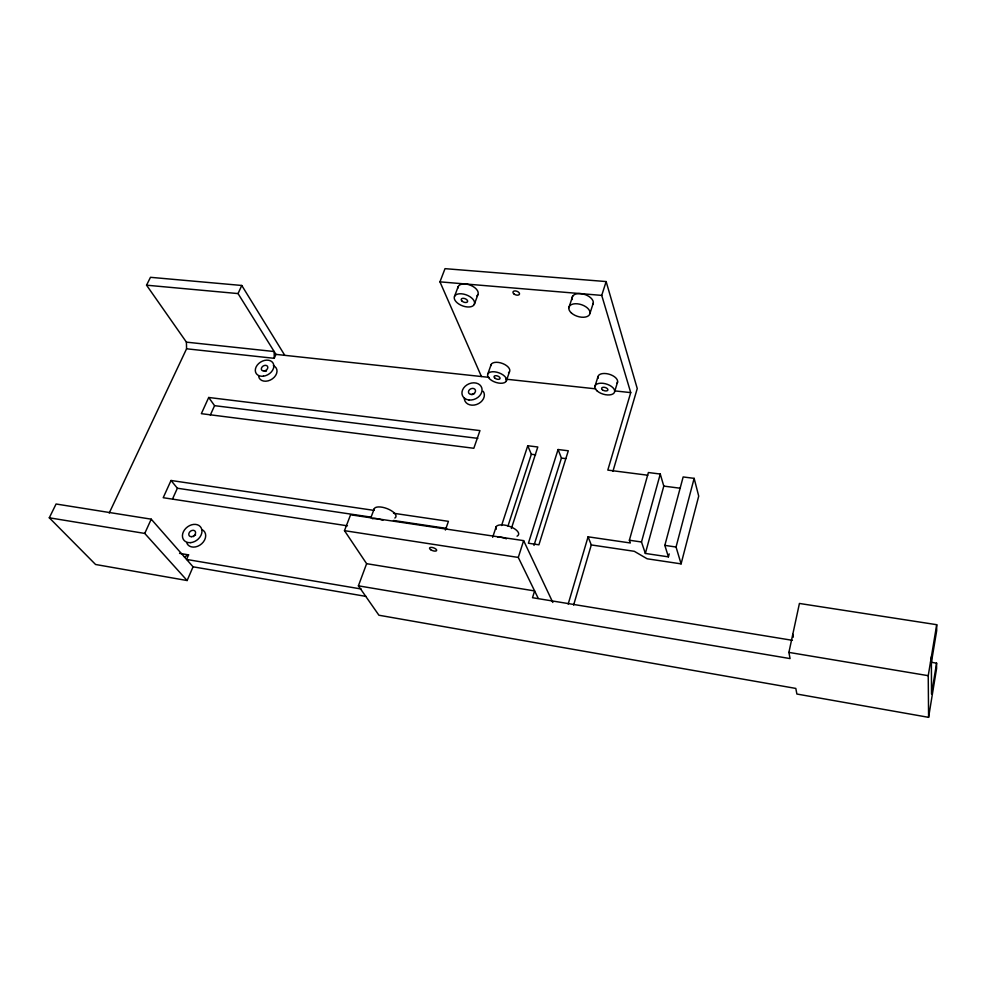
<?xml version="1.0" encoding="UTF-8"?>
<svg xmlns="http://www.w3.org/2000/svg" width="986" height="986" viewBox="0 0 986 986"><rect width="100%" height="100%" fill="white"/><g stroke="black" fill="none" stroke-linecap="round" stroke-linejoin="round"><path stroke-width="1.48" d="M930.574 662.173L936.589 663.147L936.577 668.52L928.59 717.34L796.885 694.033L795.813 688.425L378.92 615.227L358.399 585.832L366.619 563.684L344.484 530.665L350.585 514.778L523.64 540.636L552.826 602.471M358.399 585.832L790.082 658.586L788.899 652.399L799.424 603.457L936.7 624.693L936.688 630.621L931.388 662.543M936.589 663.147L931.523 694.07L931.363 656.799M928.59 717.34L928.233 675.681L936.7 624.693M588.075 536.815L591.292 544.938L634.281 551.297L647.161 558.791L681.092 563.869L698.717 496.106L694.144 478.358L683.15 476.953L664.835 545.381L668.409 556.856L645.349 553.442L641.492 541.992L660.263 474.044L648.381 472.528L629.376 540.229L630.337 542.978L588.075 536.815L568.183 604.073M681.092 563.869L676.051 547.02L694.144 478.358M668.409 556.856L669.198 553.91M645.349 553.442L663.788 486.098L660.263 474.044M573.618 605.084L591.292 544.938M612.947 471.259L637.252 388.558L606.144 281.565L445.019 268.66L439.953 281.848L481.427 376.529M606.144 281.565L601.731 295.393L630.732 392.613L607.807 470.1L647.777 475.227M614.66 391.627L617.606 381.902M594.878 386.611L597.886 376.923M533.993 545.406L561.428 458.083L558.076 449.517L568.293 450.787L538.911 544.814L528.422 543.237L558.076 449.517M538.122 598.108L518.291 557.435L523.64 540.636M590.047 313.166L593.301 302.998M511.389 528.484L537.801 446.991L527.756 445.746L501.578 525.526M507.975 526.043L531.343 454.275L527.756 445.746M492.667 537.296L496.204 526.598M568.799 307.915L572.632 296.256M506.225 381.225A9.934 5.041 19.3 0 0 494.713 371.821A9.934 5.041 19.3 0 0 490.252 379.45A9.934 5.041 19.3 0 0 506.225 381.225L509.466 371.821M445.389 530.061L448.42 521.347L393.55 513.262M487.873 373.817L491.176 364.438M474.291 304.44A10.686 5.805 20.8 0 0 461.707 293.816A10.686 5.805 20.8 0 0 457.27 302.875A10.686 5.805 20.8 0 0 474.291 304.44L477.902 294.629M370.872 517.699L374.261 508.69M454.521 296.379L458.194 286.581M187.13 580.532L193.059 566.814L151.228 519.178L56.079 504.006L49.3 517.798L95.568 564.485L187.13 580.532L144.745 533.426L49.3 517.798M179.551 553.356L188.585 554.871L186.588 559.444L361.123 588.987M109.236 513.016L186.576 348.785L274.231 358.325L275.944 354.381L238.045 293.581L146.544 285.188L150.476 277.312L241.78 285.472L284.609 355.059M172.624 498.768L177.381 488.23L171.022 480.478L163.208 497.708L347.442 525.821M210.326 415.069L214.566 405.665L208.699 397.481L201.354 413.676L473.822 448.273L479.96 430.599L208.699 397.481M144.745 533.426L151.228 519.178M238.045 293.581L241.78 285.472M184.407 556.954L188.585 554.871M439.953 281.848L601.731 295.393M146.544 285.188L186.416 342.142L274.17 351.534L274.231 358.325M275.944 354.381L489.044 377.355M505.806 379.154L595.692 388.841M615.498 390.974L630.732 392.613M214.566 405.665L477.828 438.363M531.343 454.275L535.62 454.805M561.428 458.083L565.767 458.626M663.788 486.098L680.377 488.255M629.376 540.229L641.492 541.992M664.835 545.381L676.051 547.02M171.022 480.478L373.731 510.341M177.381 488.23L370.613 517.071M393.439 520.472L446.695 528.422M344.484 530.665L518.291 557.435M366.619 563.684L534.609 590.922L532.514 597.713L792.424 640.333M788.899 652.399L928.233 675.681M193.059 566.814L366.016 596.394M792.793 634.281L793.323 637.141M186.416 342.142L186.576 348.785M372.4 518.735A11.622 4.634 20.2 0 1 382.876 520.312M497.634 536.939A11.992 4.955 18.1 0 1 503.427 537.801M504.438 538.097A11.992 4.955 18.1 0 1 506.422 538.8M273.332 365.695A9.848 7.272 -31.2 0 1 272.444 378.809A9.848 7.272 -31.2 0 1 258.628 376.295M265.789 371.451A3.451 2.551 -31.2 0 1 266.516 370.933M598.046 378.39A10.193 5.361 16.6 0 1 608.485 374.027A10.193 5.361 16.6 0 1 617.063 383.197M490.843 365.72A9.897 5.078 19.3 0 1 502.872 363.624A9.897 5.078 19.3 0 1 508.493 372.844M572.348 299.51A10.957 6.224 17.7 0 1 583.355 294.075A10.957 6.224 17.7 0 1 592.771 304.538M457.898 288.097A10.649 5.854 20.8 0 1 470.581 285.274A10.649 5.854 20.8 0 1 476.891 295.862M496.168 529.297A11.943 5.029 18.1 0 1 508.887 526.142A11.943 5.029 18.1 0 1 517.058 536.187M374.088 509.935A11.573 4.708 20.2 0 1 387.19 508.653A11.573 4.708 20.2 0 1 394.856 518.044M193.305 536.643A3.71 2.835 -38 0 1 195.598 534.967M483.226 391.306A10.378 8.171 -24.5 0 1 476.509 404.519A10.378 8.171 -24.5 0 1 464.32 397.728M202.044 529.63A10.599 8.11 -38 0 1 201.711 543.742A10.599 8.11 -38 0 1 186.884 543.298M471.961 394.745A3.636 2.859 -24.5 0 1 474.476 393.587M513.866 293.865A3.426 1.91 19.6 0 0 519.4 294.346A3.426 1.91 19.6 0 0 515.456 290.932A3.426 1.91 19.6 0 0 513.866 293.865M430.648 549.683A3.759 1.491 19.2 0 0 436.588 550.619A3.759 1.491 19.2 0 0 432.065 547.452A3.759 1.491 19.2 0 0 430.648 549.683M190.717 542.633A10.649 8.134 -37.9 0 0 201.304 528.114A10.649 8.134 -37.9 0 0 184.567 529.815A10.649 8.134 -37.9 0 0 190.717 542.633M191.666 536.68A3.722 2.847 -37.9 0 0 195.376 531.602A3.722 2.847 -37.9 0 0 189.522 532.193A3.722 2.847 -37.9 0 0 191.666 536.68M602.384 389.741A3.254 1.689 16.7 0 0 607.733 390.32A3.254 1.689 16.7 0 0 604.184 387.276A3.254 1.689 16.7 0 0 602.384 389.741M597.233 391.035A10.23 5.312 16.7 0 0 614.13 392.909A10.23 5.312 16.7 0 0 602.976 383.308A10.23 5.312 16.7 0 0 597.233 391.035M494.898 378.156A3.155 1.602 19.3 0 0 499.964 378.698A3.155 1.602 19.3 0 0 496.303 375.715A3.155 1.602 19.3 0 0 494.898 378.156M571.436 313.018A11.006 6.175 17.8 0 0 589.505 314.682A11.006 6.175 17.8 0 0 577.328 303.799A11.006 6.175 17.8 0 0 571.436 313.018M462.151 301.211A3.389 1.849 20.8 0 0 467.549 301.691A3.389 1.849 20.8 0 0 463.543 298.327A3.389 1.849 20.8 0 0 462.151 301.211M263.447 376.171A9.897 7.284 -31.1 0 0 273.11 363.168A9.897 7.284 -31.1 0 0 257.173 365.214A9.897 7.284 -31.1 0 0 263.447 376.171M264.162 370.958A3.463 2.551 -31.1 0 0 267.563 366.41A3.463 2.551 -31.1 0 0 261.98 367.112A3.463 2.551 -31.1 0 0 264.162 370.958M469.003 399.996A10.427 8.196 -24.5 0 0 481.834 388.065A10.427 8.196 -24.5 0 0 465.17 386.265A10.427 8.196 -24.5 0 0 469.003 399.996M470.926 394.412A3.648 2.872 -24.5 0 0 475.437 390.234A3.648 2.872 -24.5 0 0 469.607 389.593A3.648 2.872 -24.5 0 0 470.926 394.412"/></g></svg>
